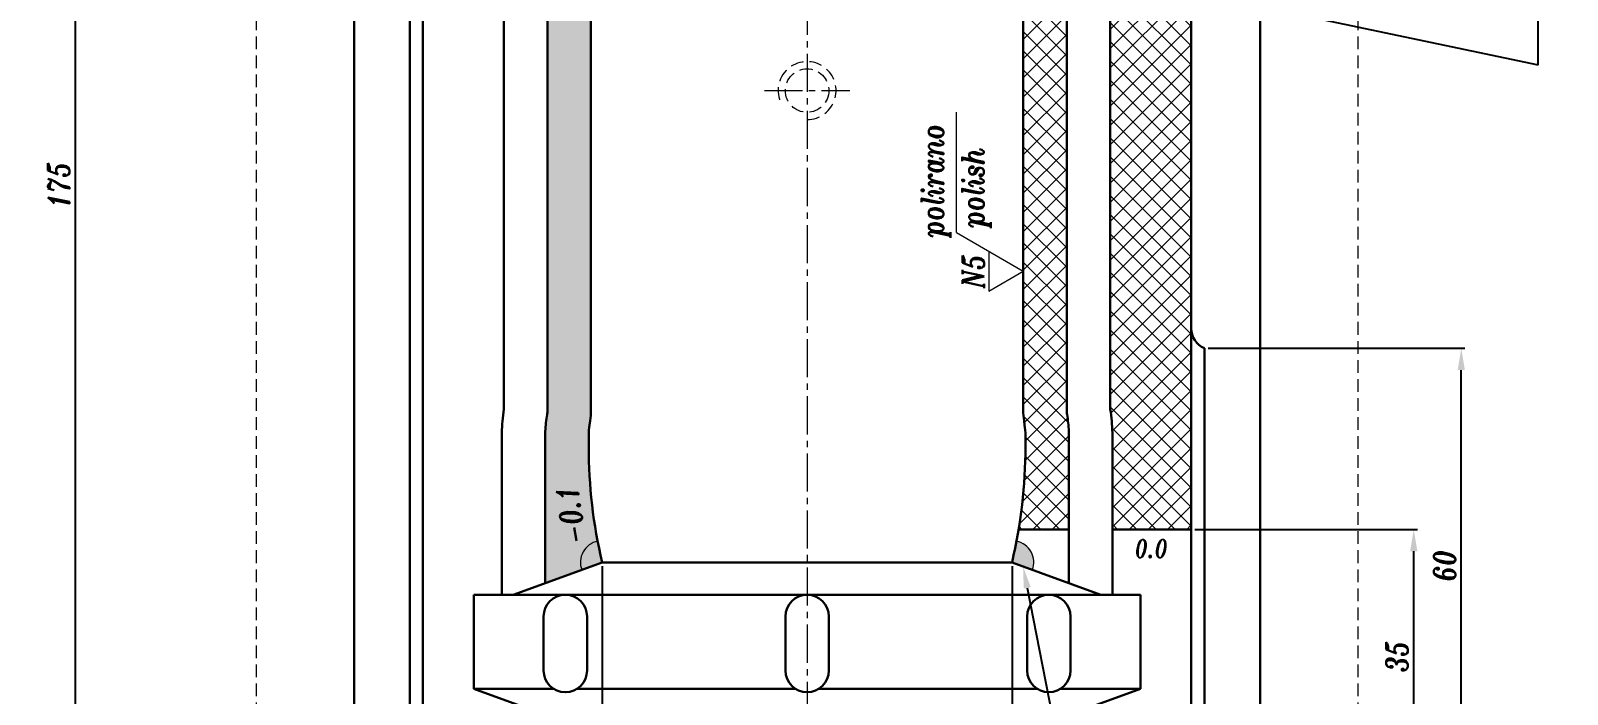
# Model space of a CAD drawing. Extents: x 11 to 588, y -94 to 506.
# Drawn here: x 206.1 to 418.1, y 39.3 to 130.8 of the extents above; entities that cross this region are included whole.
import ezdxf
from ezdxf import colors
from ezdxf.entities.mleader import LeaderData, LeaderLine
from ezdxf.math import Vec2, Vec3

# ---------------------------------------------------------------- set-up
doc = ezdxf.new("R2010")
doc.units = 0
doc.header["$LTSCALE"] = 7
doc.header["$MEASUREMENT"] = 0
doc.linetypes.add('CENTER2', pattern=[1.125, 0.75, -0.125, 0.125, -0.125])
doc.linetypes.add('HIDDEN', pattern=[0.375, 0.25, -0.125])
doc.layers.get('0').update_dxf_attribs({"linetype": 'CONTINUOUS', "lineweight": 15})
for name, color, linetype, lineweight in [('1', 1, 'CENTER2', 15), ('2', 2, 'HIDDEN', 15), ('3', 3, 'CONTINUOUS', 30), ('8', 252, 'CONTINUOUS', 15), ('ENGLISH', 252, 'CONTINUOUS', 18)]:
    doc.layers.add(name, color=color, linetype=linetype, lineweight=lineweight)
doc.styles.add('ITALICT', font='ITALICT.shx', dxfattribs={"width": 0.8, "height": 3})
doc.styles.get("Standard").update_dxf_attribs({"font": 'isocp.shx', "height": 3})
doc.dimstyles.get("Standard").update_dxf_attribs({"dimtxt": 3, "dimasz": 3, "dimexe": 0.5, "dimexo": 0.5, "dimgap": 0.8, "dimtad": 1, "dimdsep": 46, "dimtxsty": 'ITALICT', "dimcen": 0.09, "dimazin": 2, "dimtfac": 1, "dimtmove": 0, "dimatfit": 3, "dimfxl": 1, "dimtolj": 1, "dimtzin": 0, "dimarcsym": 0})

# ---------------------------------------------------------------- blocks, each defined once
blk = doc.blocks.new('*D31')
at = {"color": 0, "lineweight": -2, "transparency": 16777216}
for p, q in [((284.9810759354111, 56.95119570804717), (284.9810759354111, 13.89662486589373)), ((341.5310759354119, 56.95119570805119), (341.5310759354119, 13.89662486589373)), ((287.9810759354111, 14.39662486589373), (338.5310759354119, 14.39662486589373))]:
    blk.add_line(p, q, dxfattribs=at)
at = {"color": 0, "transparency": 16777216}
for points in [[(287.9810759354111, 14.89662486589373), (287.9810759354111, 13.89662486589373), (284.9810759354111, 14.39662486589373)], [(338.5310759354119, 14.89662486589373), (338.5310759354119, 13.89662486589373), (341.5310759354119, 14.39662486589373)]]:
    blk.add_solid(points, dxfattribs=at)
at = {"color": 0, "transparency": 16777216, "insert": (313.2560759354114, 17.68162486589373), "char_height": 3, "attachment_point": 5, "style": 'ITALICT'}
blk.add_mtext('\\A1;%%c56.55{}{\\H0.71x;\\C3;\\S+0.05^ -0.00;}', dxfattribs=at)
blk = doc.blocks.new('*D40')
at = {"color": 0, "lineweight": -2, "transparency": 16777216}
for p, q in [((368.5759210578985, 87.0011957080471), (404.0155435758851, 87.0011957080471)), ((403.5155435758851, 30.00119570804707), (403.5155435758851, 84.0011957080471)), ((386.7560759354112, 27.00119570804708), (404.0155435758851, 27.00119570804707))]:
    blk.add_line(p, q, dxfattribs=at)
at = {"color": 0, "transparency": 16777216}
for points in [[(403.0155435758851, 84.0011957080471), (404.0155435758851, 84.0011957080471), (403.5155435758851, 87.0011957080471)], [(403.0155435758851, 30.00119570804707), (404.0155435758851, 30.00119570804707), (403.5155435758851, 27.00119570804707)]]:
    blk.add_solid(points, dxfattribs=at)
at = {"color": 0, "transparency": 16777216, "insert": (401.2155435758851, 57.00119570804709), "char_height": 3, "attachment_point": 5, "rotation": 90, "style": 'ITALICT'}
blk.add_mtext('\\A1;60', dxfattribs=at)
blk = doc.blocks.new('*D80')
at = {"color": 0, "lineweight": -2, "transparency": 16777216}
for p, q in [((366.7560684379133, 62.00119570804713), (397.4570242707364, 62.00119570804713)), ((396.9570242707364, 30.00119570804707), (396.9570242707364, 59.00119570804713)), ((386.756075935411, 27.00119570804708), (397.4570242707364, 27.00119570804707))]:
    blk.add_line(p, q, dxfattribs=at)
at = {"color": 0, "transparency": 16777216}
for points in [[(396.4570242707364, 59.00119570804713), (397.4570242707364, 59.00119570804713), (396.9570242707364, 62.00119570804713)], [(396.4570242707364, 30.00119570804707), (397.4570242707364, 30.00119570804707), (396.9570242707364, 27.00119570804707)]]:
    blk.add_solid(points, dxfattribs=at)
at = {"color": 0, "transparency": 16777216, "insert": (394.6570242707364, 44.5011957080471), "char_height": 3, "attachment_point": 5, "rotation": 90, "style": 'ITALICT'}
blk.add_mtext('\\A1;35', dxfattribs=at)
blk = doc.blocks.new('*D91')
at = {"color": 0, "lineweight": -2, "transparency": 16777216}
for p, q in [((150.4758858793587, 202.0011957080474), (212.8001589766389, 202.0011957080474)), ((212.3001589766388, 30.00119570804731), (212.3001589766389, 199.0011957080474)), ((147.3758858793589, 27.00119570804733), (212.8001589766388, 27.00119570804731))]:
    blk.add_line(p, q, dxfattribs=at)
at = {"color": 0, "transparency": 16777216}
for points in [[(211.8001589766389, 199.0011957080474), (212.8001589766389, 199.0011957080474), (212.3001589766389, 202.0011957080474)], [(211.8001589766388, 30.00119570804731), (212.8001589766388, 30.00119570804731), (212.3001589766388, 27.00119570804731)]]:
    blk.add_solid(points, dxfattribs=at)
at = {"color": 0, "transparency": 16777216, "insert": (210.0001589766388, 109.5011957080473), "char_height": 3, "attachment_point": 5, "rotation": 90, "style": 'ITALICT'}
blk.add_mtext('\\A1;175', dxfattribs=at)
blk = doc.blocks.new('A$C06FE1C3C')
for p, q in [((-9.216942304081613, 5.321404120366878), (-9.216942304081726, 21.93393001629147)), ((-9.216942304081613, 5.321404120366878), (0, 0)), ((-4.758051151250129, 2.747062112992353), (-4.758051151250129, -2.747062112991898)), ((-4.758051151250129, -2.747062112991898), (0, 0))]:
    blk.add_line(p, q)
at = {"style": 'ITALICT', "width": 0.8}
for s, p in [('polirano', (-11.02327012145417, 4.682378787351581)), ('N5', (-5.37577021629204, -2.364104310320499))]:
    blk.add_text(s, height=3, rotation=90, dxfattribs=at).set_placement(p)
at = {"layer": 'ENGLISH', "style": 'ITALICT', "width": 0.8}
blk.add_text('polish', height=3, rotation=90, dxfattribs=at).set_placement((-5.45181787415828, 6.02467404780532))

msp = doc.modelspace()

# ---------------------------------------------------------------- hatches: boundary and pattern name
h = msp.add_hatch(color=256)
h.dxf.hatch_style = 1
h.paths.add_polyline_path([(284.3591226676336, 60.38601667919701, 0.455909688401276), (282.1619984266874, 56.42513430646901), (284.9810759354111, 57.45119570804717, -0.01069806047887896)])
h = msp.add_hatch(color=256)
h.dxf.hatch_style = 1
h.paths.add_polyline_path([(342.1530292031883, 60.38601667919667, -0.01069806047887797), (341.5310759354109, 57.4511957080471), (344.3501534441345, 56.42513430646893, 0.4559096884012451)])
at = {"layer": '8'}
h = msp.add_hatch(dxfattribs=at)
h.set_pattern_fill('DOTS', color=256, scale=15)
h.set_pattern_definition([(0, (0, 0), (0.46875, 0.9375), [0, -0.9375])])
edge = h.paths.add_edge_path()
edge.add_spline(control_points=[(283.4310759354018, 148.7369730009711), (283.3674178115742, 148.7606433936608), (283.3067813544963, 148.7808897860315), (283.2479587994762, 148.7981742060611)], knot_values=[1.023410150488747, 1.023410150488747, 1.023410150488747, 1.023410150488747, 1.171772487322864, 1.171772487322864, 1.171772487322864, 1.171772487322864], degree=3, periodic=0)
edge.add_spline(control_points=[(283.2479587994762, 148.7981742060611), (283.2014383552925, 148.8118437737458), (283.1560524353237, 148.8236607445216), (283.1112036161638, 148.8338536615229)], knot_values=[1.171772487322864, 1.171772487322864, 1.171772487322864, 1.171772487322864, 1.289106421683567, 1.289106421683567, 1.289106421683567, 1.289106421683567], degree=3, periodic=0)
edge.add_spline(control_points=[(283.1112036161638, 148.8338536615229), (283.04351435507, 148.8492375898655), (282.9770485639832, 148.8609220616991), (282.9097522992984, 148.8696928090598)], knot_values=[1.289106421683567, 1.289106421683567, 1.289106421683567, 1.289106421683567, 1.466195751277265, 1.466195751277265, 1.466195751277265, 1.466195751277265], degree=3, periodic=0)
edge.add_spline(control_points=[(282.9097522992984, 148.8696928090598), (282.8428643346422, 148.8784103425249), (282.7751559431193, 148.8842494005697), (282.7046103398328, 148.8879815002406)], knot_values=[1.466195751277265, 1.466195751277265, 1.466195751277265, 1.466195751277265, 1.642210644144452, 1.642210644144452, 1.642210644144452, 1.642210644144452], degree=3, periodic=0)
edge.add_spline(control_points=[(282.7046103398328, 148.8879815002406), (282.6975873383073, 148.8883530406408), (282.5992683596954, 148.8932425367322), (282.4950954158143, 148.8942200891171), (282.394941112699, 148.8929327547583)], knot_values=[1.642210644144452, 1.642210644144452, 1.642210644144452, 1.642210644144452, 1.65973339260108, 1.886543266742597, 1.886543266742597, 1.886543266742597, 1.886543266742597], degree=3, periodic=0)
edge.add_spline(control_points=[(282.394941112699, 148.8929327547583), (282.3491666468536, 148.8923443921936), (282.3026710456867, 148.8912975729491), (282.2556063060411, 148.889904585417)], knot_values=[1.886543266742597, 1.886543266742597, 1.886543266742597, 1.886543266742597, 1.990204322876603, 1.990204322876603, 1.990204322876603, 1.990204322876603], degree=3, periodic=0)
edge.add_spline(control_points=[(282.2556063060411, 148.889904585417), (282.0016181145384, 148.8823872298184), (281.7310549176183, 148.8647884239994), (281.4678051757773, 148.8547558820594)], knot_values=[1.990204322876603, 1.990204322876603, 1.990204322876603, 1.990204322876603, 2.549618533493095, 2.549618533493095, 2.549618533493095, 2.549618533493095], degree=3, periodic=0)
edge.add_spline(control_points=[(280.9656885899134, 148.8497688804809), (281.0125244450056, 148.8483253292667), (281.0602118870279, 148.8475910224109), (281.1085806314933, 148.8474401614366)], knot_values=[2.809105831427727, 2.809105831427727, 2.809105831427727, 2.809105831427727, 2.916767837795048, 2.916767837795048, 2.916767837795048, 2.916767837795048], degree=3, periodic=0)
edge.add_spline(control_points=[(280.5434792741999, 148.8903359750914), (280.6364074793913, 148.8730569809609), (280.7370836101268, 148.8619444110217), (280.8432970851914, 148.8553651878602)], knot_values=[3.012176793776595, 3.012176793776595, 3.012176793776595, 3.012176793776595, 3.265207327771781, 3.265207327771781, 3.265207327771781, 3.265207327771781], degree=3, periodic=0)
edge.add_spline(control_points=[(280.1307080281561, 149.0524403566391), (280.1388407600527, 149.04619009078), (280.1493146463192, 149.0385658072441), (280.1601404598826, 149.0312151675066), (280.1623475222997, 149.029737478185)], knot_values=[3.67498080615877, 3.67498080615877, 3.67498080615877, 3.67498080615877, 3.710423637753082, 3.719425786502659, 3.719425786502659, 3.719425786502659, 3.719425786502659], degree=3, periodic=0)
edge.add_spline(control_points=[(279.9281872882787, 149.3377356087421), (279.9341168422324, 149.3213705893516), (279.9405311658561, 149.3053612643363), (279.947449687648, 149.2897255366822)], knot_values=[4.076997374342099, 4.076997374342099, 4.076997374342099, 4.076997374342099, 4.136574481249062, 4.136574481249062, 4.136574481249062, 4.136574481249062], degree=3, periodic=0)
edge.add_spline(control_points=[(279.8685608984935, 149.7703204653103), (279.8678754147237, 149.7326578102785), (279.8682917767579, 149.6957114421551), (279.8699257009077, 149.659587991286)], knot_values=[4.486807465191523, 4.486807465191523, 4.486807465191523, 4.486807465191523, 4.594801025733672, 4.594801025733672, 4.594801025733672, 4.594801025733672], degree=3, periodic=0)
edge.add_spline(control_points=[(279.8769993213105, 149.9256220888893), (279.8950969555759, 150.1331481682336), (279.9394615939934, 150.3565798018487), (279.993175898621, 150.5803279895861)], knot_values=[4.739782725899735, 4.739782725899735, 4.739782725899735, 4.739782725899735, 5.308692865720578, 5.308692865720578, 5.308692865720578, 5.308692865720578], degree=3, periodic=0)
edge.add_spline(control_points=[(279.993175898621, 150.5803279895861), (280.0385943807762, 150.7695197354811), (280.1043940727055, 151.0087307021518), (280.1645438805529, 151.233272394781), (280.1767933262387, 151.2794277729443)], knot_values=[5.308692865720578, 5.308692865720578, 5.308692865720578, 5.308692865720578, 5.789738561323501, 5.916192483223081, 5.916192483223081, 5.916192483223081, 5.916192483223081], degree=3, periodic=0)
edge.add_spline(control_points=[(280.1767933262387, 151.2794277729443), (280.2562007560007, 151.5786315119243), (280.3242189822239, 151.8532920737815), (280.373704898906, 152.1174546538374)], knot_values=[5.916192483223081, 5.916192483223081, 5.916192483223081, 5.916192483223081, 6.735934141652246, 6.735934141652246, 6.735934141652246, 6.735934141652246], degree=3, periodic=0)
edge.add_spline(control_points=[(280.373704898906, 152.1174546538374), (280.3917801744215, 152.2139429425373), (280.4073829507471, 152.3090306367004), (280.420165133501, 152.4034021799816)], knot_values=[6.735934141652246, 6.735934141652246, 6.735934141652246, 6.735934141652246, 7.03535380124664, 7.03535380124664, 7.03535380124664, 7.03535380124664], degree=3, periodic=0)
edge.add_spline(control_points=[(280.420165133501, 152.4034021799816), (280.4305270901377, 152.479905063569), (280.4390354553669, 152.5559373188694), (280.4455047875496, 152.631863572145)], knot_values=[7.03535380124664, 7.03535380124664, 7.03535380124664, 7.03535380124664, 7.278080226663596, 7.278080226663596, 7.278080226663596, 7.278080226663596], degree=3, periodic=0)
edge.add_spline(control_points=[(280.4455047875496, 152.631863572145), (280.4549926566378, 152.7432163874135), (280.460094787271, 152.8543412038484), (280.460226207617, 152.966388227485)], knot_values=[7.278080226663596, 7.278080226663596, 7.278080226663596, 7.278080226663596, 7.63406079523102, 7.63406079523102, 7.63406079523102, 7.63406079523102], degree=3, periodic=0)
edge.add_spline(control_points=[(280.460226207617, 152.966388227485), (280.4603131532601, 153.0405167838358), (280.4582244496255, 153.115048984599), (280.4537907056059, 153.1903178965366)], knot_values=[7.63406079523102, 7.63406079523102, 7.63406079523102, 7.63406079523102, 7.869571965277067, 7.869571965277067, 7.869571965277067, 7.869571965277067], degree=3, periodic=0)
edge.add_spline(control_points=[(280.4537907056059, 153.1903178965366), (280.4425760911256, 153.3807014247672), (280.4163584875992, 153.5757982490895), (280.37239675131, 153.7809981675677)], knot_values=[7.869571965277067, 7.869571965277067, 7.869571965277067, 7.869571965277067, 8.46526873220039, 8.46526873220039, 8.46526873220039, 8.46526873220039], degree=3, periodic=0)
edge.add_spline(control_points=[(280.37239675131, 153.7809981675677), (280.3546856755456, 153.8636680439139), (280.3340945832111, 153.947977734331), (280.3104442313418, 154.0342796768826)], knot_values=[8.46526873220039, 8.46526873220039, 8.46526873220039, 8.46526873220039, 8.705259948701, 8.705259948701, 8.705259948701, 8.705259948701], degree=3, periodic=0)
edge.add_spline(control_points=[(280.3104442313418, 154.0342796768826), (280.2914913680241, 154.1034401244845), (280.269566756369, 154.1772713308205), (280.2453823936243, 154.2527074038746), (280.2442671472324, 154.256175543793)], knot_values=[8.705259948701, 8.705259948701, 8.705259948701, 8.705259948701, 8.897583544937163, 8.906842948027197, 8.906842948027197, 8.906842948027197, 8.906842948027197], degree=3, periodic=0)
edge.add_spline(control_points=[(280.2442671472324, 154.256175543793), (280.2124935291961, 154.3549836223204), (280.1771686589454, 154.456308478423), (280.1473736055586, 154.5535495340908)], knot_values=[8.906842948027197, 8.906842948027197, 8.906842948027197, 8.906842948027197, 9.170645403854042, 9.170645403854042, 9.170645403854042, 9.170645403854042], degree=3, periodic=0)
edge.add_spline(control_points=[(280.1473736055586, 154.5535495340908), (280.1342594805475, 154.5963496373056), (280.1222166307368, 154.6383585978411), (280.112019379615, 154.6790135984183)], knot_values=[9.170645403854042, 9.170645403854042, 9.170645403854042, 9.170645403854042, 9.28675656965924, 9.28675656965924, 9.28675656965924, 9.28675656965924], degree=3, periodic=0)
edge.add_spline(control_points=[(280.1804686291509, 155.1159825548003), (280.1744672961718, 155.1118354128369), (280.1687145210662, 155.1075060553762), (280.163216832979, 155.1029898523609)], knot_values=[9.824657506741064, 9.824657506741064, 9.824657506741064, 9.824657506741064, 9.85450392858564, 9.85450392858564, 9.85450392858564, 9.85450392858564], degree=3, periodic=0)
edge.add_spline(control_points=[(280.5211621070313, 155.1954167888387), (280.498347273019, 155.1949564586135), (280.4762021978346, 155.1939969576968), (280.4547804500787, 155.192500298621)], knot_values=[10.17789322915968, 10.17789322915968, 10.17789322915968, 10.17789322915968, 10.23809051833985, 10.23809051833985, 10.23809051833985, 10.23809051833985], degree=3, periodic=0)
edge.add_spline(control_points=[(280.9295021997447, 155.166707252372), (280.8852671457569, 155.1725416286066), (280.8419736619408, 155.1776494753228), (280.7998245249217, 155.1818869961468)], knot_values=[10.46128365205227, 10.46128365205227, 10.46128365205227, 10.46128365205227, 10.55510020337111, 10.55510020337111, 10.55510020337111, 10.55510020337111], degree=3, periodic=0)
edge.add_spline(control_points=[(280.9295021997447, 155.166707252372), (281.0969780162625, 155.1446180530683), (281.2779504141159, 155.1121146913042), (281.4614147868007, 155.0770009388885)], knot_values=[10.55510020337111, 10.55510020337111, 10.55510020337111, 10.55510020337111, 10.91029370080286, 10.91029370080286, 10.91029370080286, 10.91029370080286], degree=3, periodic=0)
edge.add_spline(control_points=[(281.4614147868007, 155.0770009388885), (281.6462168363711, 155.0416311648033), (281.8335473322635, 155.0036127954918), (282.0121591980151, 154.9709215471415)], knot_values=[10.91029370080286, 10.91029370080286, 10.91029370080286, 10.91029370080286, 11.26807698787321, 11.26807698787321, 11.26807698787321, 11.26807698787321], degree=3, periodic=0)
edge.add_spline(control_points=[(282.0121591980151, 154.9709215471415), (282.0986667986549, 154.9550881004395), (282.2404761300782, 154.9306023917778), (282.3729181125177, 154.9121936559494), (282.425081334457, 154.905693442721)], knot_values=[11.26807698787321, 11.26807698787321, 11.26807698787321, 11.26807698787321, 11.44136320031615, 11.55901830944576, 11.55901830944576, 11.55901830944576, 11.55901830944576], degree=3, periodic=0)
edge.add_spline(control_points=[(282.425081334457, 154.905693442721), (282.5439670404, 154.8908787435957), (282.6556034978343, 154.8809684413518), (282.7616041081265, 154.8753751450376)], knot_values=[11.55901830944576, 11.55901830944576, 11.55901830944576, 11.55901830944576, 11.82716721180719, 11.82716721180719, 11.82716721180719, 11.82716721180719], degree=3, periodic=0)
edge.add_spline(control_points=[(282.7616041081265, 154.8753751450376), (282.8540667016795, 154.8704962044137), (282.9422410993415, 154.8689019815299), (283.0271981188017, 154.8702026238459)], knot_values=[11.82716721180719, 11.82716721180719, 11.82716721180719, 11.82716721180719, 12.06106910069611, 12.06106910069611, 12.06106910069611, 12.06106910069611], degree=3, periodic=0)
edge.add_spline(control_points=[(283.0271981188017, 154.8702026238459), (283.0935776195602, 154.8712188552079), (283.1579929843755, 154.874002335688), (283.2209549765413, 154.8783671117204)], knot_values=[12.06106910069611, 12.06106910069611, 12.06106910069611, 12.06106910069611, 12.24382375369095, 12.24382375369095, 12.24382375369095, 12.24382375369095], degree=3, periodic=0)
edge.add_spline(control_points=[(283.2209549765413, 154.8783671117204), (283.2926274779937, 154.8833357349445), (283.3624166548194, 154.8903534491962), (283.431075935411, 154.8991459538395)], knot_values=[12.24382375369095, 12.24382375369095, 12.24382375369095, 12.24382375369095, 12.45186169343231, 12.45186169343231, 12.45186169343231, 12.45186169343231], degree=3, periodic=0)
edge.add_line((283.431075935411, 154.8991459538395), (283.431075935411, 170.4511957080474))
edge.add_arc((273.4311938929404, 170.4997666528154), 10.00000000000008, 359.7217078915606, 369.8004496863913)
edge.add_arc((293.131075935411, 173.9511957080474), 10.00000000000008, 180.0000000000001, 190.0743327301028, ccw=False)
edge.add_line((283.1310759354109, 173.9511957080473), (283.1310759354109, 175.4511957080474))
edge.add_arc((309.1415490037509, 175.4511957080473), 26.01047306833994, 141.2556049343998, 179.9999999999997, ccw=False)
edge.add_arc((273.2558779167645, 204.2467204056294), 19.99999999999998, 321.2556049344, 354.2737147630604)
edge.add_line((293.156075935411, 202.2511957080474), (299.8746098219947, 269.2511957080476))
edge.add_line((299.8746098219947, 269.2511957080476), (290.5286438211299, 269.2511957080472))
edge.add_arc((290.5286438211299, 266.2511957080472), 2.999999999999943, -5.726285236940214, 90.00000000000108, ccw=False)
edge.add_line((293.5136735239269, 265.9518670034099), (287.186016529817, 202.849853117322))
edge.add_arc((273.2558779167645, 204.2467204056295), 13.99999999999998, 321.2556049343998, 354.2737147630602, ccw=False)
edge.add_arc((309.1415490037509, 175.4511957080473), 32.01047306833995, 141.2556049343999, 180)
edge.add_line((277.1310759354109, 175.4511957080473), (277.1310759354109, 173.9511957080474))
edge.add_arc((293.1310759354109, 173.9511957080474), 16.00000000000001, 180, 188.4043611109257)
edge.add_line((277.3028965613507, 171.6126624706154), (277.388120778926, 171.0358290174062))
edge.add_arc((273.4310759354111, 170.4511957080474), 3.999999999999949, 3.979039320256561e-13, 8.404361110937828, ccw=False)
edge.add_line((277.431075935411, 170.4511957080474), (277.431075935411, 78.45119570804727))
edge.add_arc((273.4310759354109, 78.45119570804727), 4.000000000000044, -8.404361110925606, 0, ccw=False)
edge.add_line((277.3881207789261, 77.86656239868927), (277.3028965613508, 77.28972894548042))
edge.add_arc((293.1310759354109, 74.95119570804731), 16.00000000000002, 171.5956388890702, 180)
edge.add_line((277.1310759354109, 74.95119570804731), (277.1310759354109, 54.59402630512589))
edge.add_line((277.1310759354109, 54.59402630512589), (282.1619984266874, 56.42513430646902))
edge.add_arc((284.9810759354109, 57.45119570804762), 2.999999999999993, 101.96521203045262, 200.000019747122, ccw=False)
edge.add_arc((353.2452651246002, 73.45119570804752), 70.1141891891892, 180, 190.7393513661663, ccw=False)
edge.add_line((283.131075935411, 73.45119570804759), (283.1310759354109, 74.95119570804688))
edge.add_arc((293.1310759354109, 74.95119570804735), 9.999999999999982, 171.5956388890743, 180.0000000000027, ccw=False)
edge.add_line((283.2384638266233, 76.41277898144234), (283.3236880441983, 76.98961243465007))
edge.add_arc((273.431075935411, 78.45119570804735), 9.999999999999986, 351.5956388890609, 359.9999999999999)
edge.add_line((283.431075935411, 78.45119570804732), (283.431075935411, 148.7369730009679))
h.paths.add_polyline_path([(298.0902922827873, 259.2584277126707), (299.1288406854229, 268.9314065328791), (294.6545553280578, 269.4117923578867), (293.6160069254223, 259.7388135376784)], flags=9)
h.paths.add_polyline_path([(278.5239330782681, 174.7511957080474), (281.7382187925538, 174.7511957080474), (281.7382187925538, 179.2511957080474), (278.5239330782681, 179.2511957080474)], flags=24)
h.paths.add_polyline_path([(283.5876351952984, 59.84309145930465), (282.1180122804644, 69.11303434700662), (277.6735191151278, 68.40842062071633), (279.1431420299618, 59.13847773301438)], flags=25)
h = msp.add_hatch(dxfattribs=at)
h.set_pattern_fill('ANSI37', color=256, scale=15)
h.set_pattern_definition([(45, (358.2139749251841, 107.6121444097528), (-1.325825214724776, 1.325825214724777), []), (135, (358.2139749251841, 107.6121444097528), (-1.325825214724777, -1.325825214724776), [])])
h.paths.add_polyline_path([(366.2560684379131, 136.1795818091276), (355.0810759354107, 138.5290595293137), (355.0810759354106, 78.59814305366538), (355.1448225747432, 78.1666789095186, -0.0366873899239035), (355.3810759354107, 74.95119570804745), (355.3810759354107, 62.00119570804717), (366.2560684379131, 62.00119570804713)])
h.paths.add_polyline_path([(349.0810759354108, 170.4511957080474, -0.03668738992387735), (349.1240310918957, 171.0358290174054), (349.209255309471, 171.6126624706145, 0.03668738992389424), (349.3810759354109, 173.9511957080474), (349.3810759354109, 175.4511957080473, 0.170683429430056), (342.3370340133684, 195.4848599229657, -0.1450737806675296), (339.3261353410048, 202.8498531173219), (334.3723354269971, 252.2511957080475), (328.3422446767665, 252.2511957080473), (333.3560759354109, 202.2511957080473, 0.145073780667529), (337.6573597530733, 191.7297768589671, -0.1706834294300562), (343.3810759354109, 175.4511957080474), (343.3810759354109, 173.9511957080473, -0.03668738992392662), (343.2736880441983, 172.4896124346504), (343.1884638266234, 171.9127789814428, 0.03668738992388904), (343.081075935411, 170.4511957080474), (343.081075935411, 78.45119570804734, 0.04400517893171903), (343.2268923522564, 76.70045243185237, -0.04398590352005106), (343.3810759354109, 74.95119570804735), (343.381075935411, 73.45119570804725, -0.04103293982716143), (342.4398368470915, 62.00119570804702), (349.3810759354106, 62.00119570804708), (349.3810759354107, 74.95119570804711, 0.03668738992387873), (349.209255309471, 77.28972894547911), (349.1240310918957, 77.86656239868856, -0.03668738992392319), (349.0810759354106, 78.45119570804725)])
h.paths.add_polyline_path([(366.2560684379132, 252.2511957080474), (340.4024261772277, 252.2511957080474), (345.2961947465988, 203.4485105265965, 0.1450737806675282), (347.0167082736637, 199.2399429869645, -0.170683429430056), (355.3810759354109, 175.4511957080473), (355.3810759354109, 173.9511957080472, -0.03668738992390565), (355.1448225747433, 170.7357125065759), (355.0810759354108, 170.3042483624296), (355.0810759354107, 138.5290595293137), (366.2560684379131, 136.1795818091276)])
h.paths.add_polyline_path([(348.7892976075827, 144.3582077480799), (348.7892976075827, 152.4653506052227), (345.0392976075827, 152.4653506052227), (345.0392976075827, 144.3582077480799)], flags=24)
h.paths.add_polyline_path([(346.7680735166471, 152.8690519605484), (346.7680735166471, 160.2107186272151), (344.1430735166471, 160.2107186272151), (344.1430735166471, 152.8690519605484)], flags=24)
h.paths.add_polyline_path([(347.5246672929969, 209.1048152127877), (351.8282387215683, 209.1048152127877), (351.8282387215683, 214.7298152127877), (347.5246672929969, 214.7298152127877)], flags=24)
h.paths.add_polyline_path([(361.5692191685264, 152.8690519605484), (361.5692191685264, 160.2107186272151), (358.9442191685264, 160.2107186272151), (358.9442191685264, 152.8690519605484)], flags=24)
h.paths.add_polyline_path([(363.3287903338509, 143.9821298514653), (363.3287903338509, 152.0892727086082), (359.5787903338509, 152.0892727086082), (359.5787903338509, 143.9821298514653)], flags=24)

# ---------------------------------------------------------------- linework, layer by layer
for centre, start, end in [((284.9810759354111, 57.45119570804717), 101.9652120304548, 200.0000197471115), ((341.5310759354109, 57.4511957080471), 339.9999802528868, 78.03478796954631)]:
    msp.add_arc(centre, 3, start, end)
at = {"layer": '1'}
for p, q in [((313.2560759354109, 277.2511957080474), (313.2560759354108, 27.00119570804696)), ((307.380879223383, 122.5511957080476), (319.1478916117906, 122.5511957080475))]:
    msp.add_line(p, q, dxfattribs=at)
at = {"layer": '2'}
for p, q in [((237.2560759354112, 182.5011957080474), (237.2560759354109, 20.00119570804709)), ((389.2560759354107, 182.5011957080474), (389.2560759354112, 30.00119570804709))]:
    msp.add_line(p, q, dxfattribs=at)
msp.add_circle((313.256075935411, 122.5511957080475), 3, dxfattribs=at)
msp.add_arc((313.256075935411, 122.5511957080475), 4, 270, 206.7051402965727, dxfattribs=at)
at = {"layer": '3'}
for p, q in [((250.7560759354109, 277.2511957080474), (250.756075935411, 27.00119570804708)), ((258.4362312757232, 277.2511957080474), (258.4362312757232, 27.00119570804707)), ((260.2560836188025, 277.2511957080474), (260.2560836188026, 27.00119570804706)), ((366.2560684379132, 277.2511957080474), (366.2560684379131, 37.00119570804706)), ((375.7560759354109, 277.2511957080474), (375.7560759354107, 27.00119570804708)), ((271.431075935411, 170.3042483624294), (271.4310759354111, 78.59814305366494)), ((277.431075935411, 170.4511957080474), (277.431075935411, 78.45119570804735)), ((283.431075935411, 170.4511957080474), (283.431075935411, 78.45119570804735)), ((343.081075935411, 170.4511957080474), (343.081075935411, 78.45119570804735)), ((349.0810759354108, 170.4511957080473), (349.0810759354106, 78.45119570804731)), ((355.0810759354108, 170.3042483624293), (355.0810759354106, 78.59814305366488)), ((368.0759210578984, 87.0011957080471), (368.0759210578984, 37.00119570804706)), ((271.3673292960785, 78.16667890951803), (271.4310759354111, 78.59814305366544)), ((355.1448225747432, 78.16667890951797), (355.0810759354106, 78.59814305366538)), ((277.3028965613511, 77.28972894548103), (277.3881207789258, 77.86656239868766)), ((283.2384638266237, 76.41277898144403), (283.3236880441984, 76.98961243465067)), ((343.2736880441984, 76.41277898144403), (343.1884638266236, 76.98961243465067)), ((349.2092553094706, 77.28972894548099), (349.1240310918959, 77.86656239868762)), ((271.1310759354109, 52.98345629137751), (271.1310759354109, 74.95119570804735)), ((277.1310759354109, 54.59402630512587), (277.1310759354109, 74.95119570804735)), ((283.1310759354109, 73.45119570804735), (283.1310759354109, 74.95119570804735)), ((343.3810759354109, 73.45119570804735), (343.3810759354109, 74.95119570804735)), ((349.3810759354106, 54.59402630512593), (349.3810759354107, 74.95119570804731)), ((355.3810759354107, 52.98345629137735), (355.3810759354107, 74.9511957080473)), ((342.4398368470914, 62.00119570804702), (349.3810759354106, 62.00119570804709)), ((355.3810759354107, 62.00119570804716), (366.2560684379133, 62.00119570804713)), ((284.9810759354111, 57.45119570804717), (272.7060759354115, 52.98345629137751)), ((313.2560759354106, 57.45119570804709), (284.9810759354111, 57.45119570804716)), ((313.2560759354106, 57.45119570804709), (341.5310759354109, 57.45119570804709)), ((341.5310759354109, 57.4511957080471), (353.8060759354105, 52.98345629137736)), ((313.2560759354111, 52.98345629137746), (267.2560759354113, 52.98345629137752)), ((267.2560759354113, 52.98345629137754), (267.256075935411, 40.0007144218626)), ((313.2560759354108, 52.98345629137729), (359.2560759354106, 52.98345629137735)), ((359.2560759354106, 52.98345629137737), (359.2560759354109, 40.0007144218626)), ((276.9035634380483, 49.98345629137727), (276.9035634380483, 42.54575162903019)), ((282.9035634380483, 49.98345629137727), (282.9035634380483, 42.54575162903019)), ((310.2560759354109, 49.98345629137727), (310.2560759354109, 42.54575162903019)), ((316.2560759354109, 49.98345629137727), (316.2560759354109, 42.54575162903019)), ((343.6085884327737, 49.98345629137738), (343.6085884327735, 42.54575162903031)), ((349.6085884327736, 49.98345629137727), (349.6085884327736, 42.54575162903019)), ((267.256075935411, 40.0007144218626), (278.3152355077601, 40.00071442186263)), ((275.7191061503995, 36.92042333191142), (267.256075935411, 40.0007144218626)), ((281.4918913683363, 40.00071442186263), (311.6677480051226, 40.00071442186271)), ((345.0202605024853, 40.00071442186263), (314.844403865699, 40.00071442186271)), ((359.2560759354109, 40.0007144218626), (348.1969163630614, 40.00071442186263)), ((350.7930457204224, 36.92042333191142), (359.2560759354109, 40.0007144218626))]:
    msp.add_line(p, q, dxfattribs=at)
for centre, radius, start, end in [((369.2560684379132, 89.75932046255772), 3, 180, 246.8348696440605), ((273.431075935411, 78.45119570804735), 4, 351.595638889068, 0), ((273.431075935411, 78.45119570804735), 10, 351.595638889068, 0), ((353.081075935411, 78.45119570804735), 10, 180, 188.4043611109321), ((353.0810759354106, 78.4511957080473), 4, 179.9999999999999, 188.4043611109316), ((293.1310759354109, 74.95119570804735), 22, 171.595638889068, 180), ((293.1310759354109, 74.95119570804735), 16, 171.595638889068, 180), ((293.1310759354109, 74.95119570804735), 10, 171.595638889068, 180), ((333.3810759354109, 74.95119570804735), 10, 0, 8.40436111093205), ((333.3810759354107, 74.95119570804734), 16, 359.9999999999999, 8.404361110931593), ((333.3810759354107, 74.95119570804734), 22, 359.9999999999999, 8.404361110931593), ((353.2452651246002, 73.45119570804746), 70.11418918918918, 180, 193.1910726947418), ((273.2668867462218, 73.45119570804746), 70.11418918918918, 346.8089273052618, 0), ((279.9035634380482, 49.98345629137727), 3.00000000000002, 0, 180), ((313.2560759354108, 49.98345629137727), 3.00000000000002, 0, 180), ((346.6085884327734, 49.98345629137727), 3.00000000000002, 0, 180), ((279.9035634380482, 42.54575162903019), 3.000000000000075, 180, 0), ((313.2560759354108, 42.54575162903019), 3.000000000000075, 180, 0), ((346.6085884327733, 42.54575162903019), 3.000000000000075, 180, 0)]:
    msp.add_arc(centre, radius, start, end, dxfattribs=at)

# ---------------------------------------------------------------- block references
msp.add_blockref('A$C06FE1C3C', (343.081075935411, 97.63686819239228))

# ---------------------------------------------------------------- texts
at = {"style": 'ITALICT', "width": 0.8}
msp.add_text('-0.1', height=3, rotation=99.00849061557977, dxfattribs=at).set_placement((282.7652406169182, 60.24065266535082))
msp.add_text('0.0', height=2.5, dxfattribs=at).set_placement((358.486674519672, 58.10010468697317))

# ---------------------------------------------------------------- dimensions: what is measured, and where the dimension line sits
for base, p1, p2, picture, middle in [((212.3001589766389, 202.0011957080474), (146.8758858793589, 27.00119570804733), (149.9758858793587, 202.0011957080474), '*D91', (212.3001589766388, 109.5011957080473)), ((403.5155435758851, 87.0011957080471), (386.2560759354112, 27.00119570804708), (368.0759210578985, 87.0011957080471), '*D40', (403.5155435758851, 57.00119570804709)), ((396.9570242707364, 62.00119570804713), (386.256075935411, 27.00119570804708), (366.2560684379133, 62.00119570804713), '*D80', (396.9570242707364, 44.5011957080471))]:
    dim = msp.add_linear_dim(base=base, p1=p1, p2=p2, angle=90, dimstyle='Standard')
    dim.commit()
    dim.dimension.update_dxf_attribs({"geometry": picture, "text_midpoint": middle, "dimtype": 160})
dim = msp.add_linear_dim(base=(341.5310759354119, 14.39662486589373), p1=(284.9810759354111, 57.45119570804717), p2=(341.5310759354119, 57.45119570805119), text='<>{}{\\H0.71x;\\C3;\\S+0.05^ -0.00;}', dimstyle='Standard', override={"dimpost": '%%c<>', "dimtp": 0.05})
dim.commit()
dim.dimension.update_dxf_attribs({"geometry": '*D31', "text_midpoint": (313.2560759354114, 14.39662486589373), "dimtype": 160})

# ---------------------------------------------------------------- leaders
ml = msp.add_multileader_mtext('Standard')
ml.set_content('', color=256)
ml.set_leader_properties()
ml.build(insert=Vec2(0, 0))
ml.multileader.update_dxf_attribs({"text_right_attachment_type": 6, "dogleg_length": 0.36, "arrow_head_size": 3})
ctx = ml.context
ctx.base_point, ctx.arrow_head_size, ctx.plane_origin, ctx.plane_x_axis, ctx.plane_y_axis = Vec3(416.1377574830794, 209.5286894810561), 3, Vec3(362.1455009921028, 99.34888529187015), Vec3(-1.83697019872103e-16, -1), Vec3(1, -1.83697019872103e-16)
ctx.right_attachment, ctx.text_align_type = 6, 2
notes = []
notes.append((ctx, [(0, (1, 1, 0), (414.1377574830794, 126.1127328522889), (1.83697019872103e-16, 1), 79.41595662876716, [(0, [(346.4596204020481, 140.3416708296502)], 0, [])])]))
ctx.mtext.insert, ctx.mtext.text_direction, ctx.mtext.rotation, ctx.mtext.alignment, ctx.mtext.flow_direction = Vec3(418.1377574830794, 207.5286894810561), Vec3(-1.83697019872103e-16, -1), 4.71238898038469, 3, 5
ml = msp.add_multileader_mtext('Standard')
ml.set_content('', color=256)
ml.set_leader_properties()
ml.build(insert=Vec2(0, 0))
ml.multileader.update_dxf_attribs({"text_right_attachment_type": 6, "dogleg_length": 0.36, "arrow_head_size": 3})
ctx = ml.context
ctx.base_point, ctx.arrow_head_size, ctx.plane_origin = Vec3(385.2218636013067, -17.86041096372199), 3, Vec3(324.2064876987218, -69.8526674546986)
ctx.right_attachment = 6
notes.append((ctx, [(0, (1, 1, 0), (357.6409835999897, -17.86041096372199), (1, 0), 27.58088000131703, [(0, [(343.05812023166, 56.89539644178615)], 0, [])])]))
ctx.mtext.insert, ctx.mtext.flow_direction = Vec3(387.2218636013067, -15.86041096372199), 5
for ctx, leaders in notes:
    for number, flags, end, landing, length, lines in leaders:
        leader = LeaderData()
        leader.index, (leader.has_last_leader_line, leader.has_dogleg_vector, leader.attachment_direction) = number, flags
        leader.last_leader_point, leader.dogleg_vector, leader.dogleg_length = Vec3(end), Vec3(landing), length
        for number, points, colour, breaks in lines:
            line = LeaderLine()
            line.index, line.vertices, line.color, line.breaks = number, Vec3.list(points), colors.encode_raw_color(colour), breaks
            leader.lines.append(line)
        ctx.leaders.append(leader)

doc.saveas('drawing.dxf')
